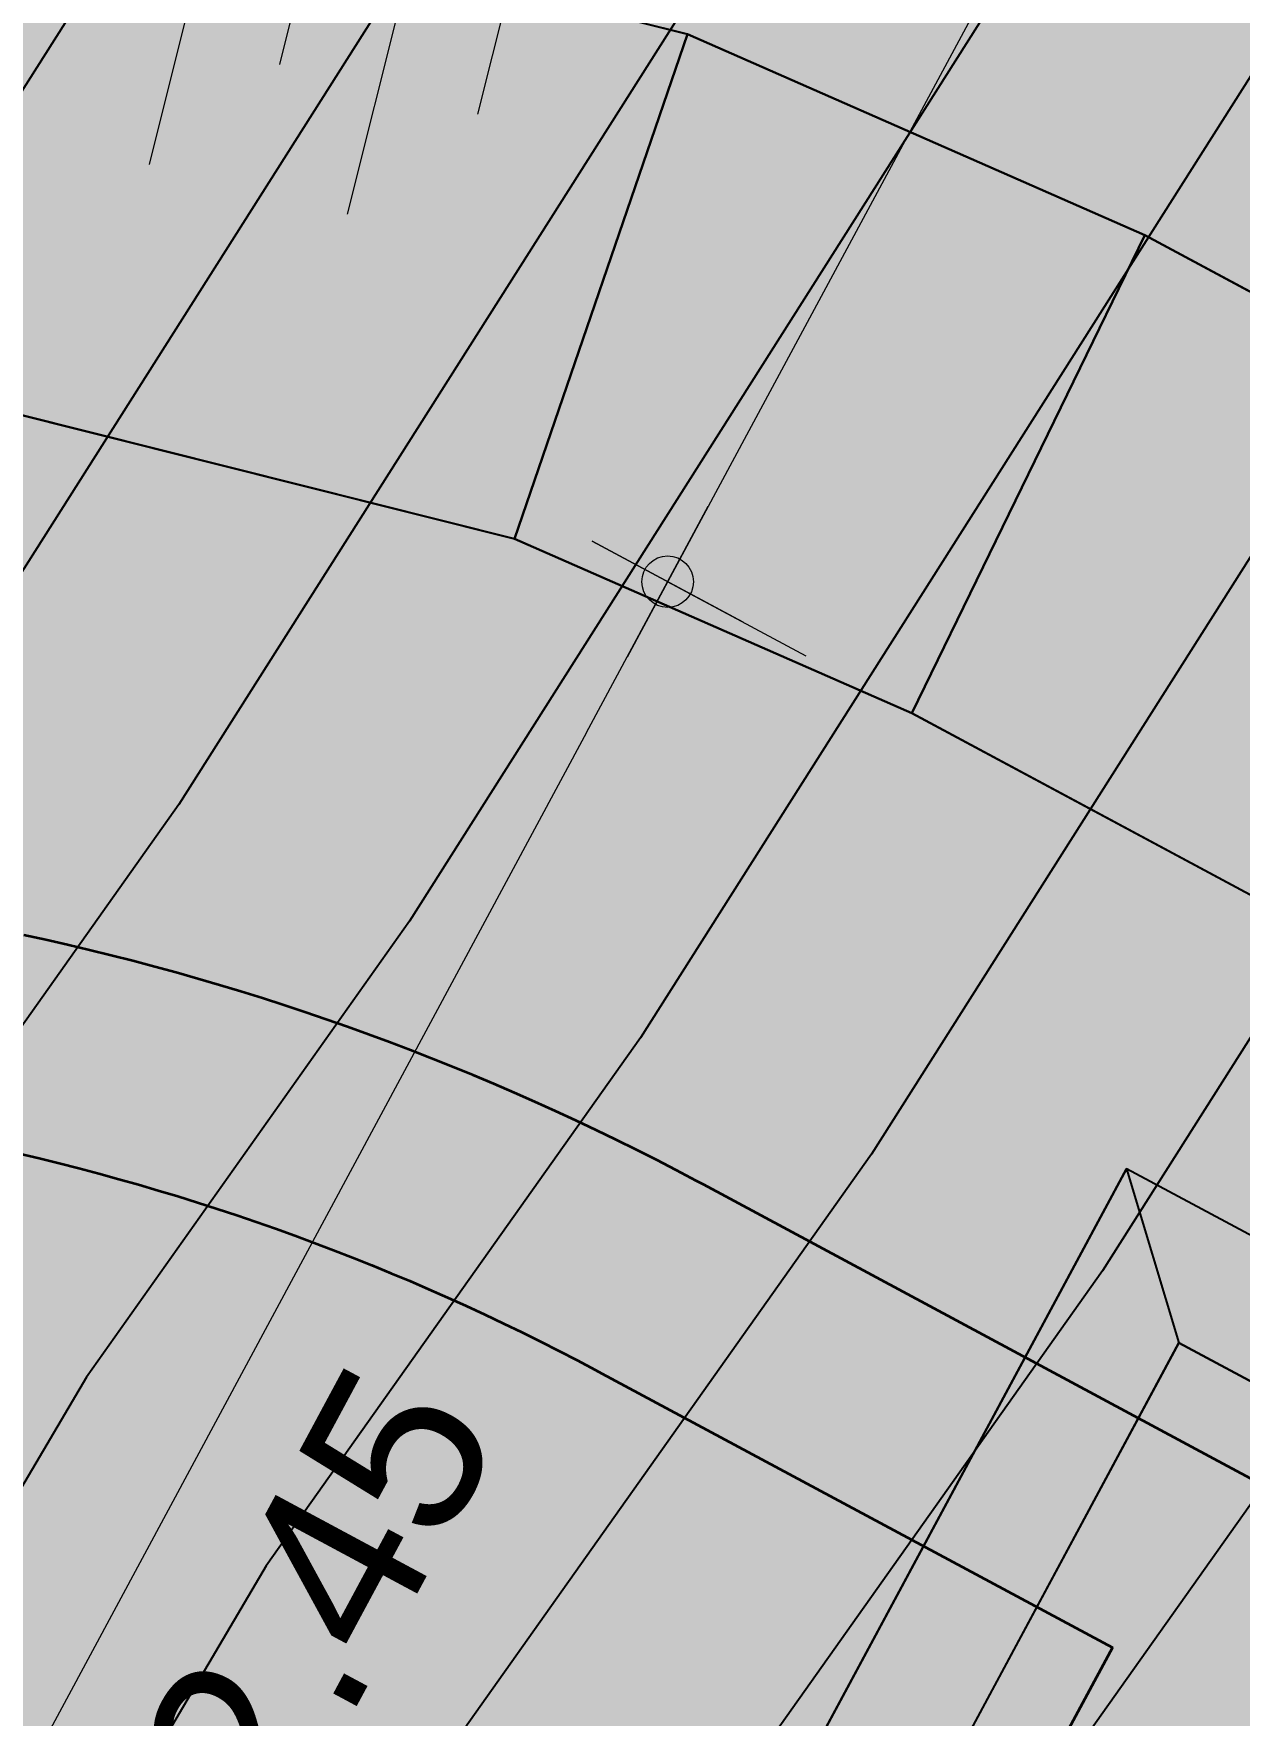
# Model space of a CAD drawing. Header units: metres. Extents: x 2711799 to 2711985, y 1236908 to 1237087.
# Drawn here: x 2711911.757 to 2711913.163, y 1237012.251 to 1237014.214 of the extents above; entities that cross this region are included whole.
import ezdxf

# ---------------------------------------------------------------- set-up
doc = ezdxf.new("R2010")
doc.units = ezdxf.units.M
doc.header["$PDMODE"] = 2
doc.header["$PDSIZE"] = -2
doc.linetypes.add('AUSGEZOGEN', pattern=[0])
for name, color, linetype, lineweight in [('XR$1$STANDARD_1', 7, 'AUSGEZOGEN', 13), ('XR$2$STANDARD_1', 7, 'AUSGEZOGEN', 13), ('XR$5$STANDARD_1', 7, 'AUSGEZOGEN', 13), ('XR$6$Vermassung Decke', 7, 'AUSGEZOGEN', 18)]:
    doc.layers.add(name, color=color, linetype=linetype, lineweight=lineweight)
doc.layers.add('XR$3$V02_Raumstempel', color=7, linetype='AUSGEZOGEN')
doc.layers.add('XR$3$V10_Achsen', color=7, linetype='AUSGEZOGEN')
doc.styles.add('ARIAL', font='arial.ttf')
doc.dimstyles.new('DIMSTYLE_6', dxfattribs={"dimtxt": 0.2, "dimasz": 0.2, "dimexe": 0, "dimexo": 0, "dimgap": 0.1, "dimtad": 2, "dimrnd": 0.005, "dimzin": 4, "dimdsep": 46, "dimtxsty": 'ARIAL', "dimblk1": 'ALL_ML_KREIS', "dimblk2": 'ALL_ML_KREIS', "dimsah": 1, "dimcen": 0, "dimclrd": 7, "dimclre": 7, "dimclrt": 7, "dimadec": 0, "dimazin": 0, "dimtfac": 1, "dimtdec": 0, "dimtix": 1, "dimtmove": 2, "dimatfit": 3, "dimfxl": 0, "dimtzin": 0, "dimlwd": 0, "dimlwe": 18, "dimarcsym": 0})

# ---------------------------------------------------------------- blocks, each defined once
blk = doc.blocks.new('COMPLEXOBJECT_0')
at = {"layer": 'XR$1$STANDARD_1', "color": 7, "linetype": 'AUSGEZOGEN', "lineweight": 13, "transparency": 33554687, "invisible_edges": 3}
for points in [[(46.7418, 13.0472, -1.3266), (20.6477, 30.5331, -1.3266), (46.6485, 9.3572, -1.3266)], [(46.6485, 9.3572, -1.3266), (20.6477, 30.5331, -1.3266), (46.7775, 7.6803, -1.3266)], [(46.7775, 7.6803, -1.3266), (20.6477, 30.5331, -1.3266), (46.6739, 7.5108, -1.3266)], [(46.6739, 7.5108, -1.3266), (20.6477, 30.5331, -1.3266), (46.7664, 4.4497, -1.3266)], [(46.7664, 4.4497, -1.3266), (20.6477, 30.5331, -1.3266), (47.2711, 2.7839, -1.3266)], [(47.2711, 2.7839, -1.3266), (20.6477, 30.5331, -1.3266), (47.2944, 2.0702, -1.3266)], [(47.2944, 2.0702, -1.3266), (20.6477, 30.5331, -1.3266), (47.276, 1.9483, -1.3266)], [(47.276, 1.9483, -1.3266), (20.6477, 30.5331, -1.3266), (47.951, 0, -1.3266)], [(47.951, 0, -1.3266), (20.6477, 30.5331, -1.3266), (35.4227, 0.3852, -1.3266)]]:
    blk.add_3dface(points, dxfattribs=at)
blk = doc.blocks.new('COMPLEXOBJECT_26')
at = {"layer": 'XR$1$STANDARD_1', "color": 254, "linetype": 'AUSGEZOGEN', "lineweight": 25, "transparency": 33554687, "invisible_edges": 14}
for points in [[(36.5574, 6.467, 1.0734), (36.5575, 5.0998, 1.0734), (33.4474, 6.827, 1.0734)], [(36.5575, 5.0998, 1.0734), (36.6038, 4.5189, 1.0734), (33.4474, 6.827, 1.0734)], [(36.6038, 4.5189, 1.0734), (36.798, 3.7504, 1.0734), (33.4474, 6.827, 1.0734)]]:
    blk.add_3dface(points, dxfattribs=at)
blk = doc.blocks.new('COMPLEXOBJECT_74')
at = {"layer": 'XR$1$STANDARD_1', "color": 8, "linetype": 'AUSGEZOGEN', "lineweight": 25, "transparency": 33554687}
for points, invisible_edges in [([(37.6774, 5.747, 0.3034), (37.6774, 7.597, 0.3034), (38.2774, 6.347, 0.3034)], 14), ([(39.1274, 5.747, 0.3034), (37.6774, 5.747, 0.3034), (39.1274, 6.347, 0.3034)], 2), ([(39.1274, 6.347, 0.3034), (37.6774, 5.747, 0.3034), (38.2774, 6.347, 0.3034)], 3)]:
    blk.add_3dface(points, dxfattribs=dict(at, invisible_edges=invisible_edges))
blk = doc.blocks.new('COMPLEXOBJECT_77')
at = {"layer": 'XR$1$STANDARD_1', "color": 31, "linetype": 'AUSGEZOGEN', "lineweight": 25, "transparency": 33554687}
for points, invisible_edges in [([(36.9074, 6.827, 1.0734), (37.6774, 7.597, 0.3034), (36.9074, 6.467, 1.0734)], 2), ([(37.6774, 7.597, 0.3034), (37.6774, 5.747, 0.3034), (36.9074, 6.467, 1.0734)], 14), ([(37.5274, 5.847, 0.4534), (37.6774, 5.747, 0.3034), (36.9074, 6.467, 1.0734)], 3), ([(37.6774, 5.747, 0.3034), (37.5274, 5.847, 0.4534), (37.5274, 5.597, 0.4534)], 1)]:
    blk.add_3dface(points, dxfattribs=dict(at, invisible_edges=invisible_edges))
blk = doc.blocks.new('COMPLEXOBJECT_90')
at = {"layer": 'XR$1$STANDARD_1', "color": 8, "linetype": 'AUSGEZOGEN', "lineweight": 25, "transparency": 33554687}
for points, invisible_edges in [([(37.1774, 5.847, 0.4534), (37.5274, 5.847, 0.4534), (37.1775, 5.1245, 0.4534)], 2), ([(37.1775, 5.1245, 0.4534), (37.5274, 5.847, 0.4534), (37.2177, 4.6201, 0.4534)], 3), ([(37.2177, 4.6201, 0.4534), (37.5274, 5.847, 0.4534), (37.3848, 3.9589, 0.4534)], 3), ([(39.6274, 5.1975, 0.4534), (37.3848, 3.9589, 0.4534), (39.6274, 5.847, 0.4534)], 3), ([(39.6274, 5.847, 0.4534), (37.3848, 3.9589, 0.4534), (39.2774, 5.597, 0.4534)], 15), ([(37.3848, 3.9589, 0.4534), (37.5274, 5.847, 0.4534), (37.5274, 5.597, 0.4534)], 13), ([(37.5274, 5.597, 0.4534), (39.2774, 5.597, 0.4534), (37.3848, 3.9589, 0.4534)], 14)]:
    blk.add_3dface(points, dxfattribs=dict(at, invisible_edges=invisible_edges))
blk = doc.blocks.new('Baugrube_$F38', base_point=(0, 0, -1.3266))
at = {"layer": 'XR$1$STANDARD_1', "color": 31, "linetype": 'AUSGEZOGEN', "lineweight": 25, "transparency": 33554687}
for points in [[(37.1775, 5.1245, 0.4534), (36.5575, 5.0998, 1.0734), (36.5574, 6.467, 1.0734), (37.1774, 5.847, 0.4534)], [(39.1274, 5.747, 0.3034), (39.2774, 5.597, 0.4534), (37.5274, 5.597, 0.4534), (37.6774, 5.747, 0.3034)], [(37.2177, 4.6201, 0.4534), (36.6038, 4.5189, 1.0734), (36.5575, 5.0998, 1.0734), (37.1775, 5.1245, 0.4534)], [(37.3848, 3.9589, 0.4534), (36.798, 3.7504, 1.0734), (36.6038, 4.5189, 1.0734), (37.2177, 4.6201, 0.4534)]]:
    blk.add_3dface(points, dxfattribs=at)
at = {"layer": 'XR$1$STANDARD_1', "color": 7, "linetype": 'AUSGEZOGEN', "lineweight": 13, "transparency": 33554687}
blk.add_blockref('COMPLEXOBJECT_0', (0, 0), dxfattribs=at)
at = {"layer": 'XR$1$STANDARD_1', "color": 8, "linetype": 'AUSGEZOGEN', "lineweight": 13, "transparency": 33554687}
for name in ['COMPLEXOBJECT_74', 'COMPLEXOBJECT_90']:
    blk.add_blockref(name, (0, 0), dxfattribs=at)
at = {"layer": 'XR$1$STANDARD_1', "color": 31, "linetype": 'AUSGEZOGEN', "lineweight": 13, "transparency": 33554687}
blk.add_blockref('COMPLEXOBJECT_77', (0, 0), dxfattribs=at)
at = {"layer": 'XR$1$STANDARD_1', "color": 254, "linetype": 'AUSGEZOGEN', "lineweight": 13, "transparency": 33554687}
blk.add_blockref('COMPLEXOBJECT_26', (0, 0), dxfattribs=at)
blk = doc.blocks.new('Baugrube_$F39', base_point=(0, 0, -1.3266))
at = {"layer": 'XR$1$STANDARD_1', "linetype": 'AUSGEZOGEN', "lineweight": 25, "transparency": 33554687}
for color, points in [(8, [(27.2274, 7.907), (27.7274, 7.907), (27.7274, 8.407), (32.3274, 8.407), (32.3274, 8.197), (38.2774, 8.197), (38.2774, 6.347), (39.1274, 6.347), (39.1274, 5.747), (37.6774, 5.747), (37.6774, 7.597), (31.7274, 7.597), (31.7274, 7.807), (29.4274, 7.807), (29.4274, 6.697), (32.6774, 6.697), (32.6774, 5.8086), (32.5545, 4.8525), (32.1527, 3.9235), (31.3756, 3.0259), (30.6382, 2.611), (30.3965, 2.6332), (28.4774, 2.9132), (28.4774, 4.497), (27.2274, 4.497)]), (31, [(37.6774, 5.747), (37.5274, 5.597), (37.5274, 5.847), (36.9074, 6.467), (36.9074, 6.827), (37.6774, 7.597)]), (254, [(37.6387, 2.3421), (32.0643, 2.645), (32.8125, 3.5091), (33.3043, 4.6466), (33.4474, 5.7593), (33.4474, 6.827), (36.9074, 6.827), (36.9074, 6.467), (36.5574, 6.467), (36.5575, 5.0998), (36.6038, 4.5189), (36.798, 3.7504), (37.1285, 3.0396)]), (31, [(37.1775, 5.1245), (36.5575, 5.0998), (36.5574, 6.467), (37.1774, 5.847)]), (8, [(37.1774, 5.847), (37.5274, 5.847), (37.5274, 5.597), (39.2774, 5.597), (39.2774, 5.847), (39.6274, 5.847), (39.6274, 5.1975), (39.6906, 4.8158), (39.857, 4.4932), (40.1145, 4.2399), (40.4557, 4.0709), (40.6549, 4.0293), (43.2072, 3.9516), (43.1544, 2.09), (39.994, 2.1934), (38.6995, 2.2302), (38.1089, 2.7494), (37.665, 3.3563), (37.3848, 3.9589), (37.2177, 4.6201), (37.1775, 5.1245)]), (31, [(39.1274, 5.747), (39.2774, 5.597), (37.5274, 5.597), (37.6774, 5.747)]), (31, [(37.2177, 4.6201), (36.6038, 4.5189), (36.5575, 5.0998), (37.1775, 5.1245)]), (31, [(37.3848, 3.9589), (36.798, 3.7504), (36.6038, 4.5189), (37.2177, 4.6201)])]:
    blk.add_hatch(color=color, dxfattribs=at).paths.add_polyline_path(points, flags=16)
at = {"layer": 'XR$1$STANDARD_1', "color": 7, "linetype": 'AUSGEZOGEN', "lineweight": 13, "transparency": 33554687}
blk.add_lwpolyline([(27.7274, 8.407), (32.3274, 8.407), (32.3274, 8.197), (38.2774, 8.197), (38.2774, 6.347), (39.1274, 6.347), (39.1274, 5.747), (37.6774, 5.747), (37.6774, 7.597), (31.7274, 7.597)], dxfattribs=at)
for points in [[(37.6774, 5.747), (37.5274, 5.597), (37.5274, 5.847), (36.9074, 6.467), (36.9074, 6.827), (37.6774, 7.597), (37.6774, 5.747)], [(37.6387, 2.3421), (32.0643, 2.645), (32.8125, 3.5091), (33.3043, 4.6466), (33.4474, 5.7593), (33.4474, 6.827), (36.9074, 6.827), (36.9074, 6.467), (36.5574, 6.467), (36.5575, 5.0998), (36.6038, 4.5189), (36.798, 3.7504), (37.1285, 3.0396), (37.6387, 2.3421)], [(37.1775, 5.1245), (36.5575, 5.0998), (36.5574, 6.467), (37.1774, 5.847), (37.1775, 5.1245)], [(37.1774, 5.847), (37.5274, 5.847), (37.5274, 5.597), (39.2774, 5.597), (39.2774, 5.847), (39.6274, 5.847), (39.6274, 5.1975), (39.6906, 4.8158), (39.857, 4.4932), (40.1145, 4.2399), (40.4557, 4.0709), (40.6549, 4.0293), (43.2072, 3.9516), (43.1544, 2.09), (39.994, 2.1934), (38.6995, 2.2302), (38.1089, 2.7494), (37.665, 3.3563), (37.3848, 3.9589), (37.2177, 4.6201), (37.1775, 5.1245), (37.1774, 5.847)], [(39.1274, 5.747), (39.2774, 5.597), (37.5274, 5.597), (37.6774, 5.747), (39.1274, 5.747)], [(37.2177, 4.6201), (36.6038, 4.5189), (36.5575, 5.0998), (37.1775, 5.1245), (37.2177, 4.6201)], [(37.3848, 3.9589), (36.798, 3.7504), (36.6038, 4.5189), (37.2177, 4.6201), (37.3848, 3.9589)]]:
    blk.add_lwpolyline(points, close=True, dxfattribs=at)
blk = doc.blocks.new('MUSTERELEMENT_23')
at = {"layer": 'XR$5$STANDARD_1', "color": 7, "linetype": 'AUSGEZOGEN', "lineweight": 18, "transparency": 33554687}
for p, q in [((12.9105, -11.8501), (12.7651, -11.8869)), ((13.0851, -11.9289), (12.7943, -12.0024)), ((12.9689, -12.0811), (12.8235, -12.1179)), ((13.1435, -12.1599), (12.8527, -12.2334)), ((13.0273, -12.3121), (12.8819, -12.3489))]:
    blk.add_line(p, q, dxfattribs=at)
blk = doc.blocks.new('ALL_ML_KREIS')
at = {"color": 0, "linetype": 'ByBlock', "lineweight": -2}
for p, q in [((0, -0.5), (0, 0.5)), ((-1, 0), (0.5, 0))]:
    blk.add_line(p, q, dxfattribs=at)
blk.add_circle((0, 0), 0.15, dxfattribs=at)
blk = doc.blocks.new('*D1376')
at = {"layer": 'DEFPOINTS', "color": 0, "transparency": 16777216}
for p in [(2711915.3925, 1237017.1267), (2711912.4967, 1237013.5745), (2711912.6583, 1237013.4876)]:
    blk.add_point(p, dxfattribs=at)
at = {"layer": 'XR$6$Vermassung Decke', "color": 7, "lineweight": 18, "transparency": 16777216}
for p, q in [((2711915.3925, 1237017.1267), (2711914.6276, 1237017.5379)), ((2711912.6583, 1237013.4876), (2711912.4967, 1237013.5745))]:
    blk.add_line(p, q, dxfattribs=at)
at = {"layer": 'XR$6$Vermassung Decke', "color": 7, "lineweight": 0, "transparency": 16777216}
blk.add_line((2711914.5329, 1237017.3618), (2711912.5914, 1237013.7506), dxfattribs=at)
at = {"layer": 'XR$6$Vermassung Decke', "color": 7, "lineweight": 0, "transparency": 16777216, "xscale": 0.2, "yscale": 0.2, "zscale": 0.2}
for p, rotation in [((2711914.6276, 1237017.5379), 61.73568339642876), ((2711912.4967, 1237013.5745), 241.7356833964287)]:
    blk.add_blockref('ALL_ML_KREIS', p, dxfattribs=dict(at, rotation=rotation))
at = {"layer": 'XR$6$Vermassung Decke', "color": 7, "lineweight": 18, "transparency": 16777216, "insert": (2711913.7355, 1237015.449), "char_height": 0.2, "width": 0.666667, "attachment_point": 5, "rotation": 61.7357, "style": 'ARIAL'}
blk.add_mtext('4.50', dxfattribs=at)
blk = doc.blocks.new('*D1377')
at = {"layer": 'DEFPOINTS', "color": 0, "transparency": 16777216}
for p in [(2711912.6583, 1237013.4876), (2711911.3365, 1237011.4166), (2711911.5069, 1237011.3249)]:
    blk.add_point(p, dxfattribs=at)
at = {"layer": 'XR$6$Vermassung Decke', "color": 7, "lineweight": 18, "transparency": 16777216}
for p, q in [((2711912.6583, 1237013.4876), (2711912.4967, 1237013.5745)), ((2711911.5069, 1237011.3249), (2711911.3365, 1237011.4166))]:
    blk.add_line(p, q, dxfattribs=at)
at = {"layer": 'XR$6$Vermassung Decke', "color": 7, "lineweight": 0, "transparency": 16777216}
blk.add_line((2711912.402, 1237013.3983), (2711911.4312, 1237011.5927), dxfattribs=at)
at = {"layer": 'XR$6$Vermassung Decke', "color": 7, "lineweight": 0, "transparency": 16777216, "xscale": 0.2, "yscale": 0.2, "zscale": 0.2}
for p, rotation in [((2711912.4967, 1237013.5745), 61.73568339642876), ((2711911.3365, 1237011.4166), 241.7356833964287)]:
    blk.add_blockref('ALL_ML_KREIS', p, dxfattribs=dict(at, rotation=rotation))
at = {"layer": 'XR$6$Vermassung Decke', "color": 7, "lineweight": 18, "transparency": 16777216, "insert": (2711912.0903, 1237012.3891), "char_height": 0.2, "width": 0.666667, "attachment_point": 5, "rotation": 61.7357, "style": 'ARIAL'}
blk.add_mtext('2.45', dxfattribs=at)

msp = doc.modelspace()

# ---------------------------------------------------------------- linework, layer by layer
at = {"layer": 'XR$2$STANDARD_1', "color": 1, "linetype": 'AUSGEZOGEN', "lineweight": 35, "transparency": 33554687}
for p, q in [((2711911.7713, 1237013.1565, 640.05), (2711911.7457, 1237013.1621, 640.05)), ((2711911.7713, 1237013.1565, 640.05), (2711911.7457, 1237013.1621, 640.05)), ((2711911.7968, 1237013.1507, 640.05), (2711911.7713, 1237013.1565, 640.05)), ((2711911.7968, 1237013.1507, 640.05), (2711911.7713, 1237013.1565, 640.05)), ((2711911.8223, 1237013.1446, 640.05), (2711911.7968, 1237013.1507, 640.05)), ((2711911.8223, 1237013.1446, 640.05), (2711911.7968, 1237013.1507, 640.05)), ((2711911.8477, 1237013.1384, 640.05), (2711911.8223, 1237013.1446, 640.05)), ((2711911.8477, 1237013.1384, 640.05), (2711911.8223, 1237013.1446, 640.05)), ((2711911.8731, 1237013.1319, 640.05), (2711911.8477, 1237013.1384, 640.05)), ((2711911.8731, 1237013.1319, 640.05), (2711911.8477, 1237013.1384, 640.05)), ((2711911.8984, 1237013.1252, 640.05), (2711911.8731, 1237013.1319, 640.05)), ((2711911.8984, 1237013.1252, 640.05), (2711911.8731, 1237013.1319, 640.05)), ((2711911.9236, 1237013.1183, 640.05), (2711911.8984, 1237013.1252, 640.05)), ((2711911.9236, 1237013.1183, 640.05), (2711911.8984, 1237013.1252, 640.05)), ((2711911.9488, 1237013.1111, 640.05), (2711911.9236, 1237013.1183, 640.05)), ((2711911.9488, 1237013.1111, 640.05), (2711911.9236, 1237013.1183, 640.05)), ((2711911.9739, 1237013.1038, 640.05), (2711911.9488, 1237013.1111, 640.05)), ((2711911.9739, 1237013.1038, 640.05), (2711911.9488, 1237013.1111, 640.05)), ((2711911.999, 1237013.0962, 640.05), (2711911.9739, 1237013.1038, 640.05)), ((2711911.999, 1237013.0962, 640.05), (2711911.9739, 1237013.1038, 640.05)), ((2711912.024, 1237013.0884, 640.05), (2711911.999, 1237013.0962, 640.05)), ((2711912.024, 1237013.0884, 640.05), (2711911.999, 1237013.0962, 640.05)), ((2711912.0489, 1237013.0804, 640.05), (2711912.024, 1237013.0884, 640.05)), ((2711912.0489, 1237013.0804, 640.05), (2711912.024, 1237013.0884, 640.05)), ((2711912.0737, 1237013.0721, 640.05), (2711912.0489, 1237013.0804, 640.05)), ((2711912.0737, 1237013.0721, 640.05), (2711912.0489, 1237013.0804, 640.05)), ((2711912.0985, 1237013.0637, 640.05), (2711912.0737, 1237013.0721, 640.05)), ((2711912.0985, 1237013.0637, 640.05), (2711912.0737, 1237013.0721, 640.05)), ((2711912.1232, 1237013.055, 640.05), (2711912.0985, 1237013.0637, 640.05)), ((2711912.1232, 1237013.055, 640.05), (2711912.0985, 1237013.0637, 640.05)), ((2711912.1479, 1237013.0461, 640.05), (2711912.1232, 1237013.055, 640.05)), ((2711912.1479, 1237013.0461, 640.05), (2711912.1232, 1237013.055, 640.05)), ((2711912.1724, 1237013.037, 640.05), (2711912.1479, 1237013.0461, 640.05)), ((2711912.1724, 1237013.037, 640.05), (2711912.1479, 1237013.0461, 640.05)), ((2711912.1969, 1237013.0277, 640.05), (2711912.1724, 1237013.037, 640.05)), ((2711912.1969, 1237013.0277, 640.05), (2711912.1724, 1237013.037, 640.05)), ((2711912.2213, 1237013.0182, 640.05), (2711912.1969, 1237013.0277, 640.05)), ((2711912.2213, 1237013.0182, 640.05), (2711912.1969, 1237013.0277, 640.05)), ((2711912.2456, 1237013.0085, 640.05), (2711912.2213, 1237013.0182, 640.05)), ((2711912.2456, 1237013.0085, 640.05), (2711912.2213, 1237013.0182, 640.05)), ((2711912.2698, 1237012.9985, 640.05), (2711912.2456, 1237013.0085, 640.05)), ((2711912.2698, 1237012.9985, 640.05), (2711912.2456, 1237013.0085, 640.05)), ((2711912.2939, 1237012.9884, 640.05), (2711912.2698, 1237012.9985, 640.05)), ((2711912.2939, 1237012.9884, 640.05), (2711912.2698, 1237012.9985, 640.05)), ((2711912.3179, 1237012.978, 640.05), (2711912.2939, 1237012.9884, 640.05)), ((2711912.3179, 1237012.978, 640.05), (2711912.2939, 1237012.9884, 640.05)), ((2711912.3419, 1237012.9674, 640.05), (2711912.3179, 1237012.978, 640.05)), ((2711912.3419, 1237012.9674, 640.05), (2711912.3179, 1237012.978, 640.05)), ((2711912.3657, 1237012.9566, 640.05), (2711912.3419, 1237012.9674, 640.05)), ((2711912.3657, 1237012.9566, 640.05), (2711912.3419, 1237012.9674, 640.05)), ((2711912.3895, 1237012.9456, 640.05), (2711912.3657, 1237012.9566, 640.05)), ((2711912.3895, 1237012.9456, 640.05), (2711912.3657, 1237012.9566, 640.05)), ((2711912.4132, 1237012.9344, 640.05), (2711912.3895, 1237012.9456, 640.05)), ((2711912.4132, 1237012.9344, 640.05), (2711912.3895, 1237012.9456, 640.05)), ((2711912.4367, 1237012.923, 640.05), (2711912.4132, 1237012.9344, 640.05)), ((2711912.4367, 1237012.923, 640.05), (2711912.4132, 1237012.9344, 640.05)), ((2711912.4602, 1237012.9114, 640.05), (2711912.4367, 1237012.923, 640.05)), ((2711912.4602, 1237012.9114, 640.05), (2711912.4367, 1237012.923, 640.05)), ((2711911.7402, 1237012.9071, 640.05), (2711911.7636, 1237012.9016, 640.05)), ((2711911.7402, 1237012.9071, 640.05), (2711911.7636, 1237012.9016, 640.05)), ((2711911.7636, 1237012.9016, 640.05), (2711911.7869, 1237012.8959, 640.05)), ((2711911.7636, 1237012.9016, 640.05), (2711911.7869, 1237012.8959, 640.05)), ((2711912.4835, 1237012.8996, 640.05), (2711912.4602, 1237012.9114, 640.05)), ((2711912.4835, 1237012.8996, 640.05), (2711912.4602, 1237012.9114, 640.05)), ((2711911.7869, 1237012.8959, 640.05), (2711911.8101, 1237012.8899, 640.05)), ((2711911.7869, 1237012.8959, 640.05), (2711911.8101, 1237012.8899, 640.05)), ((2711911.8101, 1237012.8899, 640.05), (2711911.8333, 1237012.8838, 640.05)), ((2711911.8101, 1237012.8899, 640.05), (2711911.8333, 1237012.8838, 640.05)), ((2711911.8333, 1237012.8838, 640.05), (2711911.8565, 1237012.8774, 640.05)), ((2711911.8333, 1237012.8838, 640.05), (2711911.8565, 1237012.8774, 640.05)), ((2711912.5068, 1237012.8876, 640.05), (2711912.4835, 1237012.8996, 640.05)), ((2711912.5068, 1237012.8876, 640.05), (2711912.4835, 1237012.8996, 640.05)), ((2711912.53, 1237012.8754, 640.05), (2711912.5068, 1237012.8876, 640.05)), ((2711912.53, 1237012.8754, 640.05), (2711912.5068, 1237012.8876, 640.05)), ((2711911.8565, 1237012.8774, 640.05), (2711911.8796, 1237012.8709, 640.05)), ((2711911.8565, 1237012.8774, 640.05), (2711911.8796, 1237012.8709, 640.05)), ((2711911.8796, 1237012.8709, 640.05), (2711911.9026, 1237012.8641, 640.05)), ((2711911.8796, 1237012.8709, 640.05), (2711911.9026, 1237012.8641, 640.05)), ((2711911.9026, 1237012.8641, 640.05), (2711911.9256, 1237012.8572, 640.05)), ((2711911.9026, 1237012.8641, 640.05), (2711911.9256, 1237012.8572, 640.05)), ((2711912.5384, 1237012.8708, 640.05), (2711912.53, 1237012.8754, 640.05)), ((2711912.5384, 1237012.8708, 640.05), (2711912.53, 1237012.8754, 640.05)), ((2711913.1338, 1237012.5507, 640.05), (2711912.5384, 1237012.8708, 640.05)), ((2711913.1338, 1237012.5507, 640.05), (2711912.5384, 1237012.8708, 640.05)), ((2711911.9256, 1237012.8572, 640.05), (2711911.9485, 1237012.8501, 640.05)), ((2711911.9256, 1237012.8572, 640.05), (2711911.9485, 1237012.8501, 640.05)), ((2711911.9485, 1237012.8501, 640.05), (2711911.9713, 1237012.8427, 640.05)), ((2711911.9485, 1237012.8501, 640.05), (2711911.9713, 1237012.8427, 640.05)), ((2711911.9713, 1237012.8427, 640.05), (2711911.9941, 1237012.8352, 640.05)), ((2711911.9713, 1237012.8427, 640.05), (2711911.9941, 1237012.8352, 640.05)), ((2711911.9941, 1237012.8352, 640.05), (2711912.0168, 1237012.8274, 640.05)), ((2711911.9941, 1237012.8352, 640.05), (2711912.0168, 1237012.8274, 640.05)), ((2711912.0168, 1237012.8274, 640.05), (2711912.0394, 1237012.8195, 640.05)), ((2711912.0168, 1237012.8274, 640.05), (2711912.0394, 1237012.8195, 640.05)), ((2711912.0394, 1237012.8195, 640.05), (2711912.062, 1237012.8113, 640.05)), ((2711912.0394, 1237012.8195, 640.05), (2711912.062, 1237012.8113, 640.05)), ((2711912.062, 1237012.8113, 640.05), (2711912.0845, 1237012.803, 640.05)), ((2711912.062, 1237012.8113, 640.05), (2711912.0845, 1237012.803, 640.05)), ((2711912.0845, 1237012.803, 640.05), (2711912.1069, 1237012.7945, 640.05)), ((2711912.0845, 1237012.803, 640.05), (2711912.1069, 1237012.7945, 640.05)), ((2711912.1069, 1237012.7945, 640.05), (2711912.1293, 1237012.7857, 640.05)), ((2711912.1069, 1237012.7945, 640.05), (2711912.1293, 1237012.7857, 640.05)), ((2711912.1293, 1237012.7857, 640.05), (2711912.1516, 1237012.7768, 640.05)), ((2711912.1293, 1237012.7857, 640.05), (2711912.1516, 1237012.7768, 640.05)), ((2711912.1516, 1237012.7768, 640.05), (2711912.1738, 1237012.7677, 640.05)), ((2711912.1516, 1237012.7768, 640.05), (2711912.1738, 1237012.7677, 640.05)), ((2711912.1738, 1237012.7677, 640.05), (2711912.1959, 1237012.7584, 640.05)), ((2711912.1738, 1237012.7677, 640.05), (2711912.1959, 1237012.7584, 640.05)), ((2711912.1959, 1237012.7584, 640.05), (2711912.2179, 1237012.7489, 640.05)), ((2711912.1959, 1237012.7584, 640.05), (2711912.2179, 1237012.7489, 640.05)), ((2711912.2179, 1237012.7489, 640.05), (2711912.2399, 1237012.7392, 640.05)), ((2711912.2179, 1237012.7489, 640.05), (2711912.2399, 1237012.7392, 640.05)), ((2711912.2399, 1237012.7392, 640.05), (2711912.2617, 1237012.7293, 640.05)), ((2711912.2399, 1237012.7392, 640.05), (2711912.2617, 1237012.7293, 640.05)), ((2711912.2617, 1237012.7293, 640.05), (2711912.2835, 1237012.7192, 640.05)), ((2711912.2617, 1237012.7293, 640.05), (2711912.2835, 1237012.7192, 640.05)), ((2711912.2835, 1237012.7192, 640.05), (2711912.3052, 1237012.7089, 640.05)), ((2711912.2835, 1237012.7192, 640.05), (2711912.3052, 1237012.7089, 640.05)), ((2711912.3052, 1237012.7089, 640.05), (2711912.3268, 1237012.6985, 640.05)), ((2711912.3052, 1237012.7089, 640.05), (2711912.3268, 1237012.6985, 640.05)), ((2711912.3268, 1237012.6985, 640.05), (2711912.3483, 1237012.6878, 640.05)), ((2711912.3268, 1237012.6985, 640.05), (2711912.3483, 1237012.6878, 640.05)), ((2711912.3483, 1237012.6878, 640.05), (2711912.3697, 1237012.677, 640.05)), ((2711912.3483, 1237012.6878, 640.05), (2711912.3697, 1237012.677, 640.05)), ((2711912.3697, 1237012.677, 640.05), (2711912.391, 1237012.666, 640.05)), ((2711912.3697, 1237012.677, 640.05), (2711912.391, 1237012.666, 640.05)), ((2711912.391, 1237012.666, 640.05), (2711912.4123, 1237012.6548, 640.05)), ((2711912.391, 1237012.666, 640.05), (2711912.4123, 1237012.6548, 640.05)), ((2711912.4123, 1237012.6548, 640.05), (2711912.4201, 1237012.6506, 640.05)), ((2711912.4123, 1237012.6548, 640.05), (2711912.4201, 1237012.6506, 640.05)), ((2711912.4201, 1237012.6506, 640.05), (2711913.0154, 1237012.3305, 640.05)), ((2711912.4201, 1237012.6506, 640.05), (2711913.0154, 1237012.3305, 640.05)), ((2711916.5247, 1237010.7276, 640.05), (2711913.1338, 1237012.5507, 640.05)), ((2711916.5247, 1237010.7276, 640.05), (2711913.1338, 1237012.5507, 640.05)), ((2711913.0154, 1237012.3305, 640.05), (2711910.1884, 1237007.0723, 640.05)), ((2711913.0154, 1237012.3305, 640.05), (2711910.1884, 1237007.0723, 640.05))]:
    msp.add_line(p, q, dxfattribs=at)
at = {"layer": 'XR$2$STANDARD_1', "color": 1, "linetype": 'AUSGEZOGEN', "lineweight": 18, "transparency": 33554687}
msp.add_line((2711912.5384, 1237012.8708, 640.05), (2711913.1338, 1237012.5507, 640.05), dxfattribs=at)
msp.add_line((2711912.5384, 1237012.8708, 640.05), (2711913.1338, 1237012.5507, 640.05), dxfattribs=at)
at = {"layer": 'XR$3$V02_Raumstempel', "transparency": 33554687}
msp.add_polyline3d([(2711920.3963, 1237024.335, 636), (2711919.1519, 1237022.5457, 636), (2711917.7428, 1237020.866, 636), (2711916.3241, 1237018.7569, 636), (2711914.8917, 1237016.5635, 636), (2711913.7051, 1237014.9983, 636), (2711912.4651, 1237013.0423, 636), (2711912.0286, 1237012.4259, 636), (2711910.5637, 1237009.9385, 636), (2711909.565, 1237008.5967, 636), (2711909.1162, 1237007.7593, 636), (2711907.6407, 1237005.2887, 636)], dxfattribs=at)
at = {"layer": 'XR$3$V10_Achsen', "transparency": 33554687}
for points in [[(2711919.5167, 1237024.6403, 635.4), (2711918.7399, 1237023.5233, 635.4), (2711916.7859, 1237021.1942, 635.4), (2711915.9323, 1237019.9251, 635.4), (2711913.9899, 1237016.9508, 635.4), (2711913.2952, 1237016.0344, 635.4), (2711911.6571, 1237013.4504, 635.4), (2711911.3997, 1237013.0869, 635.4), (2711909.4821, 1237009.831, 635.4), (2711908.9035, 1237009.0535, 635.4), (2711908.6435, 1237008.5684, 635.4), (2711906.7876, 1237005.4609, 635.4)], [(2711919.8099, 1237024.5385, 635.6), (2711918.8773, 1237023.1974, 635.6), (2711917.1049, 1237021.0848, 635.6), (2711916.0629, 1237019.5357, 635.6), (2711914.2905, 1237016.8217, 635.6), (2711913.4318, 1237015.6891, 635.6), (2711911.9264, 1237013.3144, 635.6), (2711911.6093, 1237012.8666, 635.6), (2711909.8427, 1237009.8668, 635.6), (2711909.124, 1237008.9012, 635.6), (2711908.801, 1237008.2987, 635.6), (2711907.0719, 1237005.4035, 635.6)], [(2711920.1031, 1237024.4367, 635.8), (2711919.0146, 1237022.8715, 635.8), (2711917.4238, 1237020.9754, 635.8), (2711916.1935, 1237019.1463, 635.8), (2711914.5911, 1237016.6926, 635.8), (2711913.5685, 1237015.3437, 635.8), (2711912.1957, 1237013.1783, 635.8), (2711911.819, 1237012.6462, 635.8), (2711910.2032, 1237009.9027, 635.8), (2711909.3445, 1237008.7489, 635.8), (2711908.9586, 1237008.029, 635.8), (2711907.3563, 1237005.3461, 635.8)], [(2711920.6895, 1237024.2332, 636.2), (2711919.2893, 1237022.2198, 636.2), (2711918.0617, 1237020.7566, 636.2), (2711916.4547, 1237018.3675, 636.2), (2711915.1923, 1237016.4344, 636.2), (2711913.8417, 1237014.6529, 636.2), (2711912.7344, 1237012.9062, 636.2), (2711912.2383, 1237012.2056, 636.2), (2711910.9243, 1237009.9744, 636.2), (2711909.7855, 1237008.4444, 636.2), (2711909.2737, 1237007.4895, 636.2), (2711907.925, 1237005.2314, 636.2)], [(2711920.9826, 1237024.1314, 636.4), (2711919.4266, 1237021.8939, 636.4), (2711918.3806, 1237020.6472, 636.4), (2711916.5853, 1237017.9781, 636.4), (2711915.4929, 1237016.3053, 636.4), (2711913.9783, 1237014.3075, 636.4), (2711913.0037, 1237012.7702, 636.4), (2711912.448, 1237011.9852, 636.4), (2711911.2848, 1237010.0102, 636.4), (2711910.006, 1237008.2921, 636.4), (2711909.4313, 1237007.2198, 636.4), (2711908.2094, 1237005.174, 636.4)], [(2711921.2758, 1237024.0296, 636.6), (2711919.5639, 1237021.568, 636.6), (2711918.6996, 1237020.5378, 636.6), (2711916.7159, 1237017.5887, 636.6), (2711915.7935, 1237016.1763, 636.6), (2711914.115, 1237013.9622, 636.6), (2711913.2731, 1237012.6342, 636.6), (2711912.6576, 1237011.7649, 636.6), (2711911.6453, 1237010.046, 636.6), (2711910.2265, 1237008.1398, 636.6), (2711909.5889, 1237006.9501, 636.6), (2711908.4938, 1237005.1166, 636.6)], [(2711918.6026, 1237023.8491, 635.2), (2711916.467, 1237021.3036, 635.2), (2711915.8017, 1237020.3145, 635.2), (2711913.6893, 1237017.0799, 635.2), (2711913.1586, 1237016.3798, 635.2), (2711911.3877, 1237013.5865, 635.2), (2711911.19, 1237013.3072, 635.2), (2711909.1216, 1237009.7951, 635.2), (2711908.683, 1237009.2058, 635.2), (2711908.4859, 1237008.8381, 635.2), (2711906.5032, 1237005.5183, 635.2)]]:
    msp.add_polyline3d(points, dxfattribs=at)

# ---------------------------------------------------------------- block references
at = {"layer": 'XR$1$STANDARD_1', "color": 2, "linetype": 'AUSGEZOGEN', "lineweight": 25, "transparency": 33554687, "rotation": 241.7356833995579}
for name in ['Baugrube_$F38', 'Baugrube_$F39']:
    msp.add_blockref(name, (2711925.873, 1237048.5928, 631.6), dxfattribs=at)
at = {"layer": 'XR$5$STANDARD_1', "color": 7, "linetype": 'AUSGEZOGEN', "lineweight": 18, "transparency": 33554687, "rotation": 241.7356833995579}
msp.add_blockref('MUSTERELEMENT_23', (2711928.8263, 1237019.8797, 640.05), dxfattribs=at)

# ---------------------------------------------------------------- dimensions: what is measured, and where the dimension line sits
at = {"layer": 'XR$6$Vermassung Decke', "color": 7, "lineweight": 18, "transparency": 33554687}
for base, p1, p2, picture, middle in [((2711912.4967, 1237013.5745, 640.05), (2711915.3925, 1237017.1267, 640.05), (2711912.6583, 1237013.4876, 640.05), '*D1376', (2711913.7355, 1237015.449, 640.05)), ((2711911.3365, 1237011.4166, 640.05), (2711912.6583, 1237013.4876, 640.05), (2711911.5069, 1237011.3249, 640.05), '*D1377', (2711912.0903, 1237012.3891, 640.05))]:
    dim = msp.add_linear_dim(base=base, p1=p1, p2=p2, angle=241.7357, dimstyle='DIMSTYLE_6', override={"dimpost": '<>', "dimclrd": 7, "dimclre": 7, "dimclrt": 7, "dimlwd": 0, "dimlwe": 18}, dxfattribs=at)
    dim.commit()
    dim.dimension.update_dxf_attribs({"geometry": picture, "text_midpoint": middle, "dimtype": 160})

doc.saveas('drawing.dxf')
